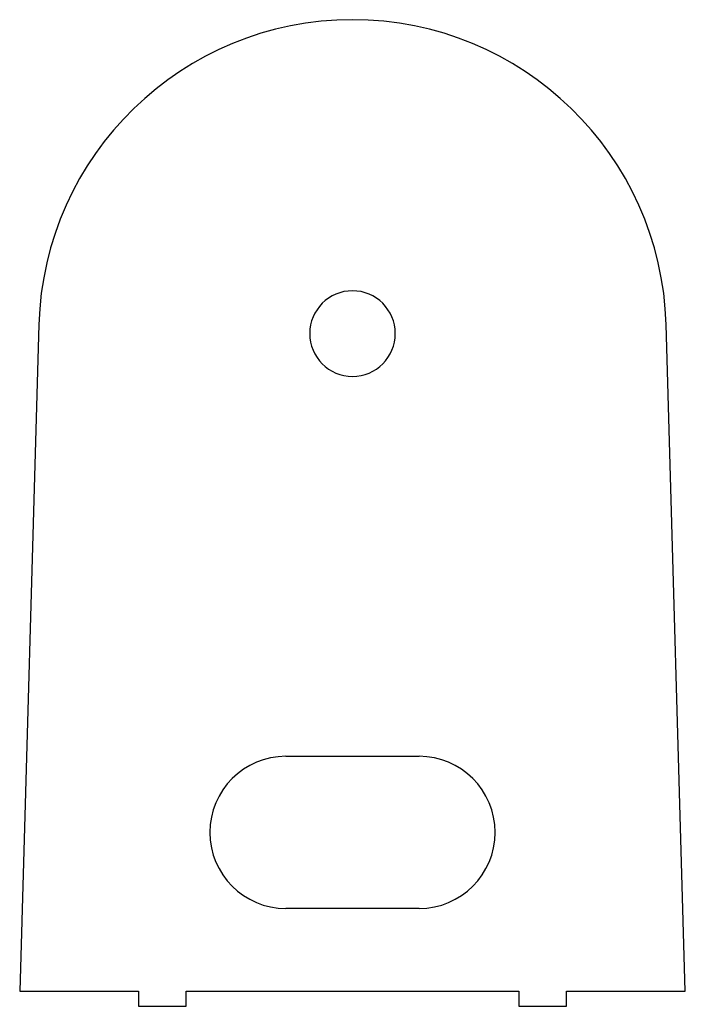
# Model space of a CAD drawing. Header units: millimetres. Extents: x 0 to 140, y 0 to 207.
import ezdxf

# ---------------------------------------------------------------- set-up
doc = ezdxf.new("R2010")
doc.units = ezdxf.units.MM

msp = doc.modelspace()

# ---------------------------------------------------------------- linework, layer by layer
at = {"layer": 'CUT'}
for p, q in [((4.0272, 143.3455), (0, 3.175)), ((140, 3.175), (135.9728, 143.3455)), ((56, 52.5638), (84, 52.5638)), ((84, 20.5638), (56, 20.5638)), ((0, 3.175), (25, 3.175)), ((25, 3.175), (25, 0)), ((35, 0), (35, 3.175)), ((35, 3.175), (105, 3.175)), ((105, 3.175), (105, 0)), ((115, 0), (115, 3.175)), ((115, 3.175), (140, 3.175)), ((25, 0), (35, 0)), ((105, 0), (115, 0))]:
    msp.add_line(p, q, dxfattribs=at)
for centre, radius, start, end in [((70, 141.45), 66, 1.6457, 178.3543), ((70, 141.45), 9, 0, 180), ((70, 141.45), 9, 180, 0), ((56, 36.5638), 16, 90, 270), ((84, 36.5638), 16, 270, 90)]:
    msp.add_arc(centre, radius, start, end, dxfattribs=at)

doc.saveas('drawing.dxf')
